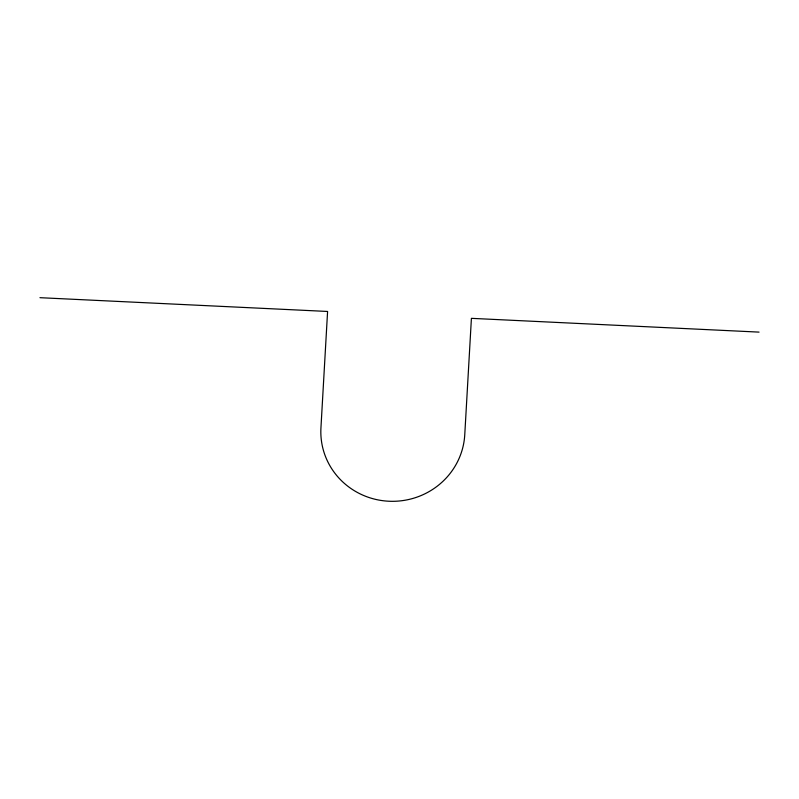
<?xml version="1.0" encoding="UTF-8"?>
<svg xmlns="http://www.w3.org/2000/svg" width="799" height="799" viewBox="0 0 799 799"><rect width="100%" height="100%" fill="white"/><g stroke="black" fill="none" stroke-linecap="round" stroke-linejoin="round"><path stroke-width="1.2" d="M39.95 297.687L327.59 311.46L320.938 427.914A72.04 69.932 -6 0 0 388.863 501.233A72.04 69.932 -6 0 0 464.758 434.796L471.41 318.342L759.05 332.114"/></g></svg>
